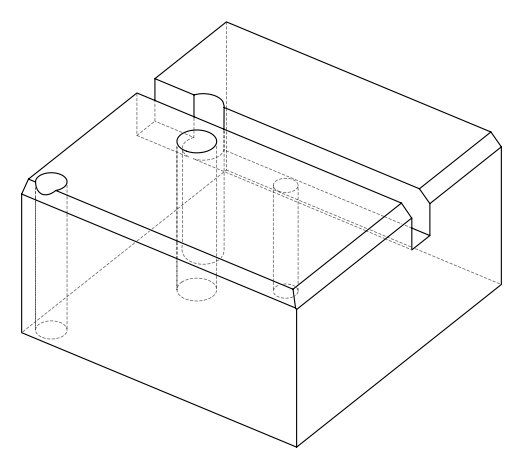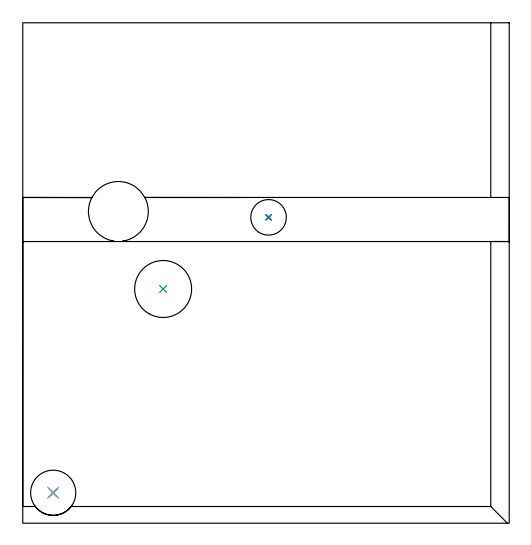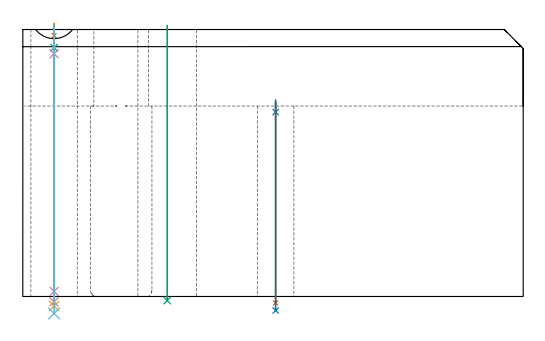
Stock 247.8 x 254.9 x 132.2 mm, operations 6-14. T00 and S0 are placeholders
(PLAN: 14 operations, 10 tool changes, 34.3 min)
(1 AREA_MILL | FG_CHAMFER_SURFACE | UGT0205_001 | 4.66 min | 6588 mm3)
(2 AREA_MILL_1 | FG_CHAMFER_SURFACE_1 | UGT0205_001 | 7.81 min | 8716 mm3)
(3 AREA_MILL_2 | FG_CHAMFER_SURFACE_2 | UGT0205_001 | 3.04 min | 4183 mm3)
(4 MILL_RECTANGULAR_SLOT | SLOT_RECTANGULAR | UGT0201_094 | Follow Part, ap 5, ae 75% | 9.66 min | 214052 mm3)
(5 MILL_THROUGH_HOLE_FROM_SOLID_MATERIAL | STEP1HOLE_2 | NXT0201_007 | Circular | 5.91 min | 70394 mm3)
(6 SPOT_DRILL | STEP1HOLE | NXT0321_9005460120000 | 0.05 min | 171 mm3)
(7 SPOT_DRILL_1 | STEP1HOLE_1 | NXT0321_9005460120000 | 0.06 min | 175 mm3)
(8 DRILL_BLIND_HOLE_INTO_CENTER | STEP1HOLE | NXT0301_125 | 0.05 min | 191 mm3)
(9 GUN_DRILL_THROUGH_HOLE | STEP1HOLE | UGT0307_001 | 0.59 min | 2396 mm3)
(10 SPADE_DRILL_TO_ENLARGE_THROUGH_HOLE | STEP1HOLE | UGT0306_005 | 0.56 min | 19038 mm3)
(11 DRILL_TO_ENLARGE_THROUGH_HOLE | STEP1HOLE | UGT0301_055 | 0.57 min | 32991 mm3)
(12 DRILL_THROUGH_HOLE_INTO_CENTER | STEP1HOLE_1 | NXT0301_065 | 0.41 min | 6395 mm3)
(13 DRILL_TO_ENLARGE_THROUGH_HOLE_1 | STEP1HOLE_1 | UGT0301_250 | 0.42 min | 17650 mm3)
(14 INDEXABLE_INSERT_DRILL_THROUGH_HOLE_FROM_SOLID | STEP1HOLE_3 | NXT0302_029 | 0.55 min | 87310 mm3)
(TOOL UGT0205_001 | Chamfer Mill 20 x 3 x 45 deg. | D20 FL50 Z2)
(TOOL UGT0201_094 | End mill 20 mm | D20 FL38 Z4)
(TOOL NXT0201_007 | ENDMILL 25mm [R216.25-25050GCK54P 1620] | D25 R3 FL54 Z5)
(TOOL NXT0321_9005460120000 | NC Spot Drill, 142deg, 12mm, Carbide, Uncoated | D12 PA142 FL30 Z2)
(TOOL NXT0301_125 | Carbide Drill 6mm [861.1-0600-018A1-GP GC34] | D6 PA150 FL18.7 Z2)
(TOOL UGT0307_001 | Gun Drill 5 mm | D5 PA130 FL24 Z1)
(TOOL UGT0306_005 | Spade Drill 14.5mm | D14.5 PA132 FL10 Z2)
(TOOL UGT0301_055 | Twist Drill 23 mm | D23 PA118 FL155 Z2)
(TOOL NXT0301_065 | Carbide Drill 9.4mm [860.1-0940-075A1-MM 2214] | D9.4 PA140 FL98 Z2)
(TOOL UGT0301_250 | Twist Drill 18.1 mm | D18.1 PA118 FL135 Z2)
(TOOL NXT0302_029 | Index. Insert Drill 29mm [880-D2900L32-05] | D29 PA176 FL145 Z2)
(OP 6 SPOT_DRILL)
G17 G21 G94 G90
T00 M6
G54
G17 G0 G90 X15.5 Y15.5 S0 M3
G43 Z142.2 H0
G94 G81 G98 Z129.2 F250. R135.2
G80
M5
M2
(OP 7 SPOT_DRILL_1)
G17 G21 G94 G90
T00 M6
G54
G17 G0 G90 X125.2 Y155.8 S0 M3
G43 Z142.2 H0
G94 G81 G98 Z91.3 F250. R97.3
G80
M5
M2
(OP 8 DRILL_BLIND_HOLE_INTO_CENTER)
G17 G21 G94 G90
T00 M6
G54
G17 G0 G90 X15.5 Y15.5 S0 M3
G43 Z142.2 H1
G94 G81 G98 Z123.2 F250. R134.2
G80
M5
M2
(OP 9 GUN_DRILL_THROUGH_HOLE)
G17 G21 G94 G90
T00 M6
G54
G17 G0 G90 X15.5 Y15.5 M8
G43 Z142.2 H0
Z129.39
S716 M3
G94 G1 Z120.204 F125. M26
G4 X.084
Z2.5 F250.
G4 X.084
Z-2.666 F125.
G4 X.084
M5
M9
G0 Z129.39
Z142.2
M2
(OP 10 SPADE_DRILL_TO_ENLARGE_THROUGH_HOLE)
G17 G21 G94 G90
T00 M6
G54
G17 G0 G90 X15.5 Y15.5 S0 M3
G43 Z142.2 H0
G94 G73 G98 Z-4.728 F250. Q13.693 R134.2
G80
M5
M2
(OP 11 DRILL_TO_ENLARGE_THROUGH_HOLE)
G17 G21 G94 G90
T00 M6
G54
G17 G0 G90 X15.5 Y15.5 S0 M3
G43 Z142.2 H0
G94 G73 G98 Z-8.41 F250. Q20.087 R134.2
G80
M5
M2
(OP 12 DRILL_THROUGH_HOLE_INTO_CENTER)
G17 G21 G94 G90
T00 M6
G54
G17 G0 G90 X125.2 Y155.8 S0 M3
G43 Z142.2 H1
G94 G73 G98 Z-3.211 F250. Q8.865 R96.3
G80
M5
M2
(OP 13 DRILL_TO_ENLARGE_THROUGH_HOLE_1)
G17 G21 G94 G90
T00 M6
G54
G17 G0 G90 X125.2 Y155.8 S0 M3
G43 Z142.2 H0
G94 G73 G98 Z-6.938 F250. Q16.873 R96.3
G80
M5
M2
(OP 14 INDEXABLE_INSERT_DRILL_THROUGH_HOLE_FROM_SOLID)
G17 G21 G94 G90
T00 M6
G54
G17 G0 G90 X71.5 Y119.3 S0 M3
G43 Z142.2 H1
G94 G81 G98 Z-2.006 F250. R134.2
G80
M5
M2
